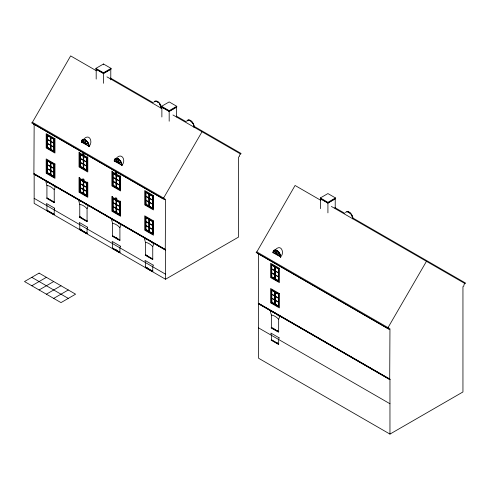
<?xml version="1.0" encoding="UTF-8"?>
<svg xmlns="http://www.w3.org/2000/svg" width="490" height="490" viewBox="0 0 490 490"><rect width="100%" height="100%" fill="white"/><g stroke="black" fill="none" stroke-linecap="round" stroke-linejoin="round"><path stroke-width="0.73" d="M96.408 70.781L70.646 55.903L32.218 122.635L31.648 122.874L163.158 198.799L202.021 131.755M320.84 200.355L295.078 185.477L256.65 252.209L256.08 252.448L387.59 328.38L426.453 261.329M83.674 155.287L83.857 154.001L82.981 153.499L83.159 154.993M83.674 180.571L83.857 179.285L82.981 178.783L83.159 180.277M116.516 174.25L116.7 172.964L115.824 172.462L116.008 173.956M116.516 199.534L116.7 198.248L115.824 197.739L116.008 199.24M87.104 170.624L79.839 166.22L79.625 166.686L86.92 170.9L87.104 170.624L79.839 166.478L79.839 153.835M83.857 155.391L84.127 154.589L83.802 154.399M83.857 180.675L84.127 179.873L83.802 179.683M116.7 174.354L116.969 173.552L116.645 173.362M116.7 199.638L116.969 198.836L116.645 198.646M47.144 197.746L46.703 198.334L54.004 202.548L54.372 202.168M47.144 209.989L46.703 210.584L54.004 214.798L54.372 214.418M87.287 220.917L86.846 221.511L79.552 217.297L79.913 216.917M87.287 233.167L86.846 233.755L79.552 229.541L79.913 229.161M54.225 189.691L55.254 187.137L54.586 186.457A17.548 10.131 60 0 0 46.562 181.827L45.889 181.729L46.924 185.477L46.924 198.119L54.225 202.333L54.225 189.691A13.42 7.748 60 0 0 46.924 185.477M87.067 208.654L88.102 206.1L87.428 205.414A17.548 10.131 60 0 0 79.411 200.79L78.737 200.692L79.766 204.44L79.766 217.082L87.067 221.296L87.067 208.654A13.42 7.748 60 0 0 79.766 204.44M119.909 227.617L120.944 225.063L120.271 224.377A17.548 10.131 60 0 0 112.253 219.747L111.579 219.655L112.614 223.403L112.614 236.045L119.909 240.259L119.909 227.617A13.42 7.748 60 0 0 112.614 223.403M152.751 246.58L153.787 244.026L153.113 243.34A17.548 10.131 60 0 0 145.095 238.71L144.421 238.618L145.457 242.366L145.457 255.008L152.751 259.222L152.751 246.58A13.42 7.748 60 0 0 145.457 242.366M278.657 319.272L279.692 316.712L279.018 316.032A17.548 10.131 60 0 0 270.995 311.401L270.321 311.303L271.356 315.058L271.356 327.7L278.657 331.908L278.657 319.272A13.42 7.748 60 0 0 271.356 315.058M89.088 146.498A5.47 3.161 60 0 0 85.217 139.797A5.47 3.161 60 0 0 81.352 142.033L81.573 142.161A5.163 2.977 60 0 1 85.217 140.054A5.163 2.977 60 0 1 88.868 146.375C93.192 143.062 90.019 132.876 83.949 138.897M121.93 165.461A5.47 3.161 60 0 0 118.066 158.76A5.47 3.161 60 0 0 114.195 160.996L114.415 161.118A5.163 2.977 60 0 1 118.066 159.011A5.163 2.977 60 0 1 121.71 165.332C126.598 161.277 121.924 151.441 116.118 158.515M280.678 257.109A5.47 3.161 60 0 0 276.807 250.408A5.47 3.161 60 0 0 272.942 252.644L273.157 252.773A5.163 2.977 60 0 1 276.807 250.666A5.163 2.977 60 0 1 280.458 256.987C284.782 253.673 281.603 243.487 275.539 249.508M172.97 114.985L240.339 153.878L239.426 155.459L239.426 156.512L238.514 157.039L238.514 237.099L165.528 279.239L34.153 203.387L34.153 173.895L165.528 249.741L165.528 279.239M331.387 206.443L464.771 283.453L463.859 285.033L463.859 286.087L462.946 286.613L462.946 391.957L389.96 434.097L258.585 358.245L258.585 303.469L389.96 379.315L389.96 434.097M165.528 249.741L165.271 249.961L33.896 174.115L34.153 124.086M165.271 249.961L165.528 199.173L164.615 199.7L33.24 123.854M389.96 379.315L389.703 379.542L258.328 303.69L258.585 253.667M389.703 379.542L389.96 328.747L389.048 329.274L257.673 253.428M112.755 235.88L112.394 236.26L119.689 240.474L120.056 240.094M112.755 248.124L112.394 248.504L119.689 252.718L120.056 252.338M145.603 254.837L145.236 255.217L152.537 259.43L152.898 259.051M145.603 267.087L145.236 267.466L152.537 271.68L152.898 271.301M271.503 327.528L271.135 327.908L278.436 332.122L278.804 331.742M271.503 339.778L271.135 340.158L278.436 344.372L278.804 343.992M95.899 68.38L103.488 63.994L111.077 68.38L111.077 69.133L103.488 73.518L95.899 69.133L95.899 68.38L103.488 72.759L111.077 68.38M103.488 73.347L110.177 69.488M50.905 149.346L53.931 151.098L53.931 147.276L50.905 145.524L51.119 149.217M81.352 142.033L89.235 146.412M81.573 142.161L81.714 142.076A5.163 2.977 60 0 1 84.886 139.73M88.868 146.375L89.015 146.29A5.163 2.977 60 0 0 87.189 141.585M161.584 106.299L169.179 101.92L176.768 106.299L176.768 107.059L169.179 111.444L161.584 107.059L161.584 106.299L169.179 110.685L176.768 106.299M161.253 108.217L161.032 108.088A5.163 2.977 60 0 0 161.002 107.524M50.39 174.336L50.39 170.514L47.365 168.762L47.365 172.584L50.611 174.207M114.195 160.996L122.077 165.375M114.415 161.118L114.562 161.039A5.163 2.977 60 0 1 118.684 159.238M121.71 165.332L121.857 165.253A5.163 2.977 60 0 0 121.826 164.683M194.095 127.18L193.875 127.051A5.163 2.977 60 0 0 193.752 125.887M86.773 195.339L86.773 191.523L83.747 189.771L83.747 193.593L86.993 195.216M119.621 189.018L119.621 185.202L116.589 183.45L116.589 187.272L119.836 188.895M116.589 212.556L119.621 214.302L119.621 210.48L116.589 208.734L116.81 212.427M145.891 204.189L148.923 205.935L148.923 202.119L145.891 200.367L146.112 204.061M31.801 285.756L46.397 277.328M39.096 289.97L53.692 281.542M46.397 294.184L60.993 285.756M53.692 298.398L68.294 289.97M320.331 197.954L327.92 193.568L335.509 197.954L335.509 198.707L327.92 203.093L320.331 198.707L320.331 197.954L327.92 202.333L335.509 197.954M272.942 252.644L280.825 257.029M273.157 252.773L273.304 252.687A5.163 2.977 60 0 1 277.432 250.892M280.458 256.987L280.605 256.901A5.163 2.977 60 0 0 278.351 251.707M352.843 218.828L352.622 218.699A5.163 2.977 60 0 0 352.592 218.136M278.363 280.672L278.363 276.85L275.337 275.098L275.337 278.92L278.583 280.543M271.797 302.159L274.823 303.91L274.823 300.088L271.797 298.343L272.011 302.036M275.337 304.204L278.363 305.956L278.363 302.134L275.337 300.382L275.552 304.076M96.8 69.488L102.882 72.998M110.354 77.99L153.266 102.759M176.369 116.099L186.274 121.82M193.538 126.01L241.068 153.456L240.7 154.087L240.339 153.878M334.786 207.564L344.691 213.279M352.61 217.854L465.5 283.03L465.132 283.661L464.771 283.453M106.955 76.869L161.749 108.504M32.328 122.273L164.615 198.646L164.615 199.7M256.76 251.848L389.048 328.22L389.048 329.274M83.037 153.958L82.706 153.768L82.981 154.889M115.879 172.921L115.548 172.731L115.824 173.852M46.924 134.915L54.298 139.087L54.298 151.728L46.997 147.515M145.457 191.798L152.825 195.969L152.825 208.611L145.53 204.397M278.73 281.303L271.429 277.089L271.429 264.447M83.037 179.242L82.706 179.052L82.981 180.173M115.879 198.205L115.548 198.015L115.824 199.13M46.924 160.199L54.225 164.413L54.225 177.055L46.924 172.841L46.997 160.157L54.298 164.371L54.298 177.013L46.997 172.799M87.067 183.37L79.766 179.156L79.766 191.798L87.067 196.012L87.14 183.334L79.839 179.12L79.839 191.762L87.14 195.969M145.457 217.082L152.751 221.296L152.751 233.938L145.457 229.724L145.53 217.039L152.825 221.253L152.825 233.895L145.53 229.681M278.657 293.988L271.356 289.774L271.356 302.416L278.657 306.63L278.73 293.945L271.429 289.731L271.429 302.373L278.73 306.587M34.153 173.723L165.528 249.569M258.585 303.298L389.96 379.15M33.859 173.975L165.234 249.827M258.291 303.549L389.666 379.401M79.986 216.703L81.812 217.756M115.873 237.423L117.086 238.128M146.449 255.076L147.551 255.713M272.795 328.018L274.008 328.723M277.052 330.481L278.265 331.179M47.751 198.346L54.439 202.211M79.986 216.96L87.287 221.174M112.829 235.923L119.523 239.782M145.677 254.88L152.365 258.745M271.576 327.571L278.265 331.436M34.153 198.334L165.528 274.18M258.585 327.908L389.96 403.754M79.986 228.953L81.812 230.006M115.873 249.673L117.086 250.372M146.449 267.326L147.551 267.963M277.052 342.724L278.265 343.429M47.751 210.596L54.439 214.455M79.986 229.204L87.287 233.418M112.829 248.167L119.523 252.032M145.677 267.13L152.365 270.995M271.576 339.821L278.265 343.68M31.801 277.328L68.294 298.398M351.06 214.657L351.318 215.061M192.313 123.008L192.57 123.413M159.881 104.719L160.107 105.142M335.221 208.648L335.221 198.707L327.92 202.921L320.625 198.707L320.625 208.648M327.92 202.333L327.92 212.862M278.51 280.923L278.51 268.79L275.19 266.872L275.19 279.006M278.51 306.207L278.51 294.067L275.19 292.15L275.19 304.29M274.97 278.877L274.97 266.744L271.65 264.827L271.65 276.96M274.97 304.161L274.97 292.028L271.65 290.111L271.65 302.244M176.474 116.994L176.474 107.059L169.179 111.273L161.878 107.059L161.878 116.994M169.179 110.685L169.179 121.208M152.751 196.012L152.751 208.654L145.457 204.44L145.53 191.755M152.611 208.232L152.611 196.098L149.285 194.181L149.285 206.315M152.611 233.516L152.611 221.382L149.285 219.465L149.285 231.599M149.07 206.192L149.07 194.052L145.751 192.135L145.751 204.275M149.07 231.476L149.07 219.336L145.751 217.419L145.751 229.559M119.909 177.049L119.909 189.691L112.614 185.477L112.614 172.835L119.983 177.013L119.983 189.648L112.688 185.441L112.688 172.799M119.762 189.275L119.762 177.135L116.442 175.218L116.442 187.358M119.762 214.553L119.762 202.419L116.442 200.502L116.442 212.636M116.222 187.229L116.222 175.095L112.902 173.172L112.902 185.312M116.222 212.513L116.222 200.373L112.902 198.456L112.902 210.596M110.789 69.133L110.789 79.839M103.488 63.994L103.488 64.754M103.488 72.759L103.488 83.288M96.187 69.133L96.187 79.074M86.92 170.312L86.92 158.172L83.6 156.255L83.6 168.395M86.92 195.596L86.92 183.456L83.6 181.539L83.6 193.679M83.38 168.266L83.38 156.132L80.06 154.215L80.06 166.349M83.38 193.55L83.38 181.416L80.06 179.499L80.06 191.633M54.225 139.129L54.225 151.771L46.924 147.557L46.997 134.873M54.078 151.349L54.078 139.209L50.758 137.292L50.758 149.432M54.078 176.633L54.078 164.493L50.758 162.576L50.758 174.716M50.537 149.303L50.537 137.169L47.218 135.252L47.218 147.386M50.537 174.587L50.537 162.453L47.218 160.536L47.218 172.67M345.542 212.74A5.47 3.161 60 0 1 349.872 212.568A5.47 3.161 60 0 1 352.99 218.742M347.147 211.894A5.163 2.977 60 0 1 347.575 211.894M348.494 212.139A5.163 2.977 60 0 1 348.972 212.384M349.45 212.691A5.163 2.977 60 0 1 350.368 213.511M351.195 214.534A5.163 2.977 60 0 1 351.551 215.104M352.132 216.311A5.163 2.977 60 0 1 352.341 216.929M346.896 211.888A5.163 2.977 60 0 1 348.176 211.894M348.641 212.06A5.163 2.977 60 0 1 349.119 212.299M349.597 212.611A5.163 2.977 60 0 1 352.769 218.62M348.513 212.274A5.004 2.891 60 0 1 348.972 212.507M349.891 213.175A5.004 2.891 60 0 1 350.326 213.603M352.041 216.323A5.004 2.891 60 0 1 352.243 216.917M273.414 252.748A5.004 2.891 60 0 1 277.873 251.376M278.308 251.799A5.004 2.891 60 0 1 280.494 256.84M186.8 121.085A5.47 3.161 60 0 1 191.131 120.914A5.47 3.161 60 0 1 194.242 127.094M188.007 120.32A5.163 2.977 60 0 1 189.281 120.332M189.753 120.491A5.163 2.977 60 0 1 190.23 120.73M190.702 121.042A5.163 2.977 60 0 1 192.049 122.347M192.448 122.886A5.163 2.977 60 0 1 192.809 123.456M193.385 124.662A5.163 2.977 60 0 1 193.599 125.281M187.211 120.926A5.163 2.977 60 0 1 187.48 120.626M188.154 120.234A5.163 2.977 60 0 1 189.428 120.246M189.9 120.405A5.163 2.977 60 0 1 190.371 120.644M190.849 120.957A5.163 2.977 60 0 1 194.022 126.965M189.765 120.626A5.004 2.891 60 0 1 190.23 120.859M191.143 121.526A5.004 2.891 60 0 1 191.584 121.949M192.38 122.947A5.004 2.891 60 0 1 192.729 123.498M193.293 124.668A5.004 2.891 60 0 1 193.495 125.269M153.958 102.122A5.47 3.161 60 0 1 158.282 101.951A5.47 3.161 60 0 1 161.4 108.131M154.491 101.749A5.163 2.977 60 0 1 155.165 101.356M156.439 101.369A5.163 2.977 60 0 1 157.86 102.079M159.967 104.493A5.163 2.977 60 0 1 160.279 105.087M160.542 105.699A5.163 2.977 60 0 1 160.757 106.318M154.632 101.663A5.163 2.977 60 0 1 154.95 101.43M156.586 101.283A5.163 2.977 60 0 1 158.007 101.994M158.472 102.373A5.163 2.977 60 0 1 161.179 108.002M154.883 101.644A5.004 2.891 60 0 1 155.226 101.497M156.469 101.504A5.004 2.891 60 0 1 156.923 101.663M157.382 101.896A5.004 2.891 60 0 1 157.847 102.196M159.887 104.535A5.004 2.891 60 0 1 160.193 105.117M160.451 105.711A5.004 2.891 60 0 1 160.653 106.306M85.364 139.969A5.163 2.977 60 0 1 86.761 141.096M81.824 142.137A5.004 2.891 60 0 1 85.364 140.091A5.004 2.891 60 0 1 88.904 146.222M120.032 160.549A5.163 2.977 60 0 1 121.734 164.089M114.672 161.1A5.004 2.891 60 0 1 119.125 159.722M119.566 160.15A5.004 2.891 60 0 1 121.747 165.185M81.965 141.702L84.99 143.711L82.645 140.201A4.851 2.799 60 0 0 81.965 141.702M114.807 160.665L117.833 162.674L115.487 159.164A4.851 2.799 60 0 0 114.807 160.665M273.555 252.313L276.581 254.322L274.235 250.813A4.851 2.799 60 0 0 273.555 252.313M46.997 147.263L46.777 147.723L54.078 151.937L54.261 151.661L46.997 147.263M46.997 172.541L46.777 173.007L54.078 177.221L54.261 176.945L46.997 172.541M79.839 191.504L79.625 191.97L86.92 196.184L87.104 195.908L79.839 191.504M112.688 185.183L112.467 185.649L119.762 189.863L119.946 189.587L112.688 185.183M112.688 210.467L112.467 210.933L119.762 215.147L119.946 214.871L112.688 210.467M145.53 204.146L145.31 204.612L152.611 208.826L152.788 208.55L145.53 204.146M145.53 229.43L145.31 229.896L152.611 234.11L152.788 233.834L145.53 229.43M271.429 276.838L271.209 277.297L278.51 281.511L278.694 281.242L271.429 276.838M271.429 302.116L271.209 302.581L278.51 306.795L278.694 306.519L271.429 302.116M54.684 208.25L54.225 209.922L54.225 214.583L46.924 210.369L46.924 205.708L46.464 203.503L54.684 208.25M87.526 227.213L87.067 228.885L87.067 233.546L79.766 229.332L79.766 224.671L79.306 222.466L87.526 227.213M120.375 246.176L119.909 247.842L119.909 252.509L112.614 248.295L112.614 243.634L112.149 241.429L120.375 246.176M153.217 265.133L152.751 266.805L152.751 271.472L145.457 267.258L145.457 262.591L144.991 260.386L153.217 265.133M279.116 337.824L278.657 339.497L278.657 344.158L271.356 339.944L271.356 335.283L270.897 333.077L279.116 337.824M87.71 142.651L85.474 143.938L85.474 140.293L85.811 140.514A4.851 2.799 60 0 1 87.453 142.247L87.71 142.651M87.863 142.921L85.738 144.146L88.763 145.628A4.851 2.799 60 0 0 88.084 143.343L87.863 142.921M120.552 161.614L118.317 162.9L118.317 159.256L118.66 159.477A4.851 2.799 60 0 1 120.295 161.204L120.552 161.614M120.705 161.878L118.58 163.109L121.612 164.591A4.851 2.799 60 0 0 120.932 162.306L120.705 161.878M39.096 273.114L24.5 281.542L60.993 302.612L75.589 294.184L39.096 273.114M279.294 253.263L277.064 254.549L277.064 250.905L277.401 251.125A4.851 2.799 60 0 1 279.043 252.858L279.294 253.263M279.453 253.532L277.328 254.757L280.354 256.239A4.851 2.799 60 0 0 279.674 253.955L279.453 253.532M83.276 139.834L85.254 143.815L85.254 140.165L84.917 139.993A4.851 2.799 60 0 0 83.276 139.834M116.124 158.797L118.102 162.772L118.102 159.128L117.759 158.956A4.851 2.799 60 0 0 116.124 158.797M274.865 250.445L276.844 254.426L276.844 250.776L276.507 250.611A4.851 2.799 60 0 0 274.865 250.445M79.766 152.525L79.037 152.108L79.037 166.937L87.796 171.996L87.796 157.161L87.067 156.739L87.067 157.247L79.766 153.033L79.766 152.525M112.614 171.488L111.879 171.065L111.879 185.9L120.638 190.959L120.638 176.124L119.909 175.702L119.909 176.21L112.614 171.996L112.614 171.488M54.954 138.707L46.195 133.648L46.195 147.974L54.954 153.033L54.954 138.707M153.486 195.59L144.728 190.537L144.728 204.863L153.486 209.922L153.486 195.59M279.386 268.281L270.627 263.222L270.627 277.554L279.386 282.608L279.386 268.281M87.14 158.05L79.766 153.878L79.766 166.52L87.067 170.728L87.14 158.05M278.73 268.661L271.356 264.49L271.356 277.132L278.657 281.346L278.73 268.661M50.39 137.255L47.365 135.503L47.365 139.325L50.39 141.071L50.39 137.255M53.931 139.295L50.905 137.549L50.905 141.365L53.931 143.117L53.931 139.295M83.233 156.212L80.207 154.466L80.207 158.288L83.233 160.034L83.233 156.212M86.773 158.258L83.747 156.512L83.747 160.328L86.773 162.08L86.773 158.258M116.081 175.175L113.049 173.429L113.049 177.251L116.081 178.997L116.081 175.175M119.621 177.221L116.589 175.469L116.589 179.291L119.621 181.043L119.621 177.221M148.923 194.138L145.891 192.392L145.891 196.208L148.923 197.96L148.923 194.138M152.464 196.184L149.432 194.432L149.432 198.254L152.464 200.006L152.464 196.184M274.823 266.829L271.797 265.078L271.797 268.9L274.823 270.645L274.823 266.829M278.363 268.869L275.337 267.124L275.337 270.946L278.363 272.691L278.363 268.869M50.39 141.243L47.365 139.491L47.365 143.313L50.39 145.065L50.39 141.243M53.931 143.282L50.905 141.537L50.905 145.358L53.931 147.104L53.931 143.282M83.233 160.206L80.207 158.454L80.207 162.276L83.233 164.021L83.233 160.206M86.773 162.245L83.747 160.5L83.747 164.321L86.773 166.067L86.773 162.245M116.081 179.168L113.049 177.417L113.049 181.239L116.081 182.984L116.081 179.168M119.621 181.208L116.589 179.463L116.589 183.278L119.621 185.03L119.621 181.208M148.923 198.125L145.891 196.38L145.891 200.202L148.923 201.947L148.923 198.125M152.464 200.171L149.432 198.425L149.432 202.241L152.464 203.993L152.464 200.171M274.823 270.817L271.797 269.065L271.797 272.887L274.823 274.639L274.823 270.817M278.363 272.863L275.337 271.111L275.337 274.933L278.363 276.679L278.363 272.863M50.39 145.23L47.365 143.484L47.365 147.3L50.39 149.052L50.39 145.23M83.233 164.193L80.207 162.441L80.207 166.263L83.233 168.015L83.233 164.193M86.773 166.239L83.747 164.487L83.747 168.309L86.773 170.054L86.773 166.239M116.081 183.156L113.049 181.404L113.049 185.226L116.081 186.978L116.081 183.156M152.464 204.159L149.432 202.413L149.432 206.235L152.464 207.981L152.464 204.159M274.823 274.804L271.797 273.059L271.797 276.875L274.823 278.626L274.823 274.804M79.766 177.809L79.037 177.392L79.037 192.221L87.796 197.28L87.796 182.445L87.067 182.023L87.067 182.531L79.766 178.317L79.766 177.809M112.614 196.772L111.879 196.349L111.879 211.184L120.638 216.243L120.638 201.408L119.909 200.986L119.909 201.494L112.614 197.28L112.614 196.772M54.954 163.991L46.195 158.932L46.195 173.258L54.954 178.317L54.954 163.991M153.486 220.874L144.728 215.821L144.728 230.147L153.486 235.206L153.486 220.874M279.386 293.565L270.627 288.506L270.627 302.832L279.386 307.892L279.386 293.565M119.983 202.29L112.688 198.076L112.688 210.718L119.983 214.932L119.983 202.29M119.909 202.333L112.614 198.119L112.614 210.761L119.909 214.975L119.909 202.333M50.39 162.533L47.365 160.787L47.365 164.609L50.39 166.355L50.39 162.533M53.931 164.579L50.905 162.833L50.905 166.649L53.931 168.401L53.931 164.579M83.233 181.496L80.207 179.75L80.207 183.572L83.233 185.318L83.233 181.496M86.773 183.542L83.747 181.79L83.747 185.612L86.773 187.364L86.773 183.542M116.081 200.459L113.049 198.713L113.049 202.529L116.081 204.281L116.081 200.459M119.621 202.505L116.589 200.753L116.589 204.575L119.621 206.327L119.621 202.505M148.923 219.422L145.891 217.676L145.891 221.492L148.923 223.244L148.923 219.422M152.464 221.468L149.432 219.716L149.432 223.538L152.464 225.284L152.464 221.468M274.823 292.114L271.797 290.362L271.797 294.184L274.823 295.929L274.823 292.114M278.363 294.153L275.337 292.408L275.337 296.223L278.363 297.975L278.363 294.153M50.39 166.526L47.365 164.775L47.365 168.597L50.39 170.342L50.39 166.526M53.931 168.566L50.905 166.821L50.905 170.643L53.931 172.388L53.931 168.566M83.233 185.489L80.207 183.738L80.207 187.56L83.233 189.305L83.233 185.489M86.773 187.529L83.747 185.784L83.747 189.606L86.773 191.351L86.773 187.529M116.081 204.446L113.049 202.701L113.049 206.523L116.081 208.268L116.081 204.446M119.621 206.492L116.589 204.746L116.589 208.562L119.621 210.314L119.621 206.492M148.923 223.409L145.891 221.664L145.891 225.486L148.923 227.231L148.923 223.409M152.464 225.455L149.432 223.703L149.432 227.525L152.464 229.277L152.464 225.455M274.823 296.101L271.797 294.349L271.797 298.171L274.823 299.923L274.823 296.101M278.363 298.141L275.337 296.395L275.337 300.217L278.363 301.963L278.363 298.141M53.931 172.56L50.905 170.808L50.905 174.63L53.931 176.375L53.931 172.56M83.233 189.477L80.207 187.725L80.207 191.547L83.233 193.299L83.233 189.477M116.081 208.44L113.049 206.688L113.049 210.51L116.081 212.262L116.081 208.44M148.923 227.403L145.891 225.651L145.891 229.473L148.923 231.219L148.923 227.403M152.464 229.443L149.432 227.697L149.432 231.519L152.464 233.264L152.464 229.443"/></g></svg>
